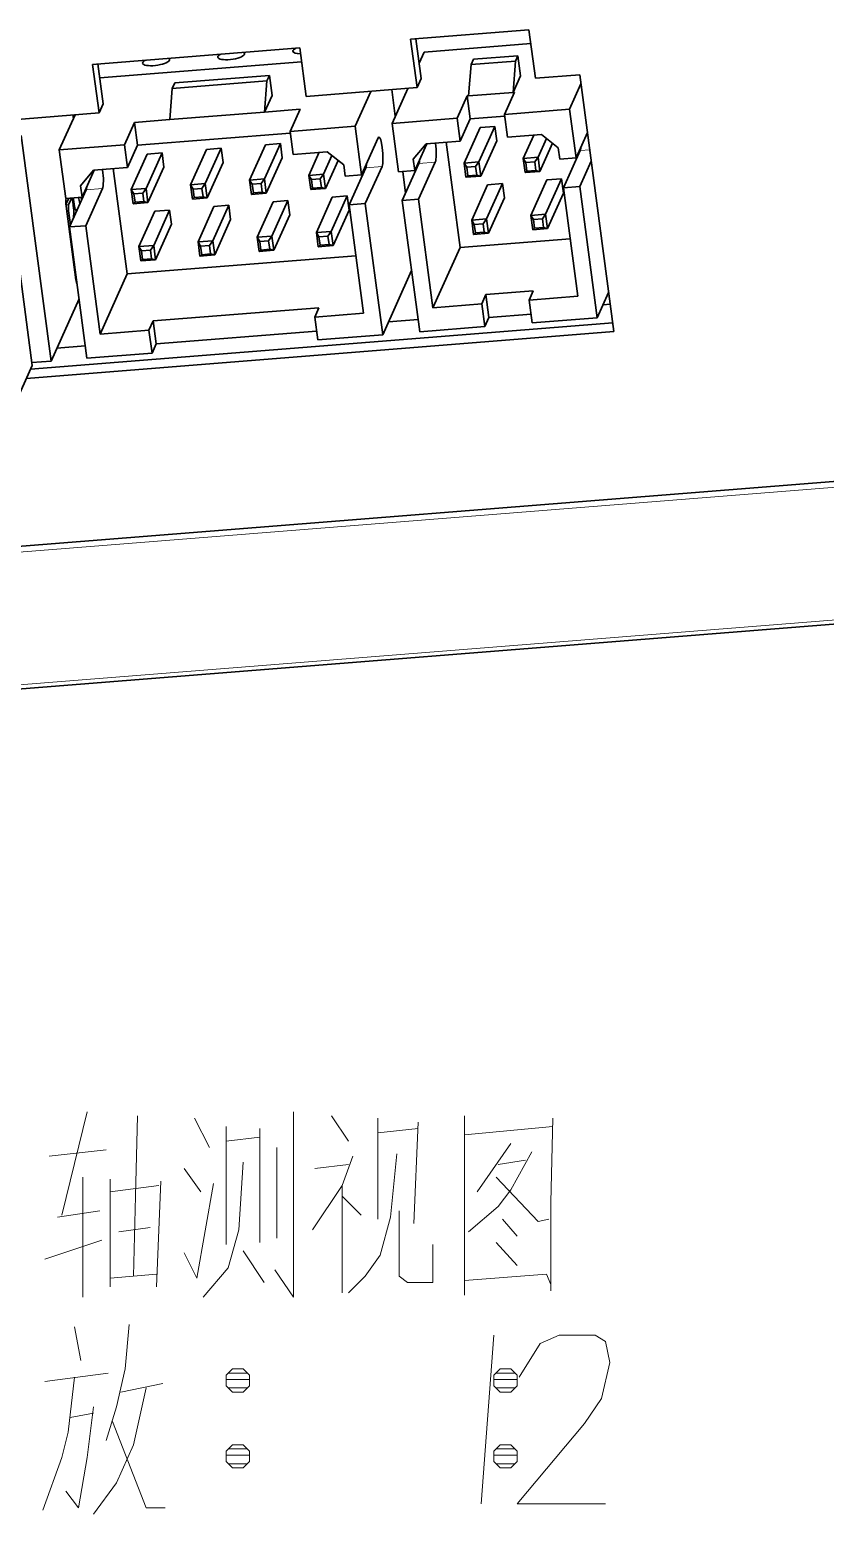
# Model space of a CAD drawing. Extents: x 0 to 297, y 0 to 210.
# Drawn here: x 222.83 to 236.04, y 56.7 to 81.36 of the extents above; entities that cross this region are included whole.
import ezdxf

# ---------------------------------------------------------------- set-up
doc = ezdxf.new("R2010")
doc.units = 0

msp = doc.modelspace()

# ---------------------------------------------------------------- linework, layer by layer
at = {"color": 7, "lineweight": 35, "ltscale": 0.049272}
msp.add_line((231.114, 81.359), (229.15, 81.202), dxfattribs=at)
at = {"color": 7, "lineweight": 35, "ltscale": 0.020328}
for p, q in [((229.15, 81.202), (229.257, 80.396)), ((231.221, 80.553), (231.114, 81.359)), ((227.415, 80.25), (227.308, 81.056)), ((223.87, 80.782), (223.977, 79.976)), ((231.896, 79.231), (231.789, 80.037)), ((228.335, 78.948), (228.228, 79.754)), ((228.842, 79.802), (228.949, 78.996)), ((223.316, 79.363), (223.423, 78.557))]:
    msp.add_line(p, q, dxfattribs=at)
at = {"color": 7, "lineweight": 35, "ltscale": 0.016627}
for p, q in [((229.326, 80.55), (229.238, 81.209)), ((224.046, 80.13), (223.958, 80.789))]:
    msp.add_line(p, q, dxfattribs=at)
at = {"color": 7, "lineweight": 35, "ltscale": 0.044385}
msp.add_line((231.145, 81.128), (229.375, 80.987), dxfattribs=at)
at = {"color": 7, "lineweight": 35, "ltscale": 0.086226}
msp.add_line((227.308, 81.056), (223.87, 80.782), dxfattribs=at)
at = {"color": 7, "lineweight": 35, "ltscale": 0.005047}
msp.add_line((229.375, 80.987), (229.292, 80.803), dxfattribs=at)
at = {"color": 7, "lineweight": 35, "ltscale": 0.018477}
for p, q in [((230.194, 80.868), (230.931, 80.927)), ((230.89, 80.837), (230.153, 80.778)), ((231.958, 80.611), (231.221, 80.553)), ((230.85, 80.318), (230.113, 80.26))]:
    msp.add_line(p, q, dxfattribs=at)
at = {"color": 7, "lineweight": 35, "ltscale": 0.002478}
for p, q in [((230.89, 80.837), (230.931, 80.927)), ((230.194, 80.868), (230.153, 80.778)), ((225.233, 80.474), (225.192, 80.383)), ((226.764, 80.508), (226.805, 80.599))]:
    msp.add_line(p, q, dxfattribs=at)
at = {"color": 7, "lineweight": 35, "ltscale": 0.00837}
for p, q in [((230.975, 80.595), (230.931, 80.927)), ((226.849, 80.267), (226.805, 80.599))]:
    msp.add_line(p, q, dxfattribs=at)
at = {"color": 7, "lineweight": 35, "ltscale": 0.084002}
msp.add_line((227.338, 80.825), (223.989, 80.558), dxfattribs=at)
at = {"color": 7, "lineweight": 35, "ltscale": 0.012998}
for p, q in [((230.153, 80.778), (230.113, 80.26)), ((230.89, 80.837), (230.85, 80.318)), ((225.192, 80.383), (225.153, 79.865)), ((226.724, 79.99), (226.764, 80.508))]:
    msp.add_line(p, q, dxfattribs=at)
at = {"color": 7, "lineweight": 35, "ltscale": 0.039418}
for p, q in [((225.192, 80.383), (226.764, 80.508)), ((225.233, 80.474), (226.805, 80.599))]:
    msp.add_line(p, q, dxfattribs=at)
at = {"color": 7, "lineweight": 35, "ltscale": 0.046193}
msp.add_line((229.257, 80.396), (227.415, 80.25), dxfattribs=at)
at = {"color": 7, "lineweight": 35, "ltscale": 0.015948}
for p, q in [((229.104, 80.384), (228.842, 79.802)), ((228.49, 80.335), (228.228, 79.754)), ((223.316, 79.363), (223.578, 79.945))]:
    msp.add_line(p, q, dxfattribs=at)
at = {"color": 7, "lineweight": 35, "ltscale": 0.004217}
for p, q in [((229.326, 80.55), (229.257, 80.396)), ((224.046, 80.13), (223.977, 79.976)), ((230.332, 76.806), (230.401, 76.96)), ((231.187, 77.023), (231.118, 76.869)), ((227.626, 76.74), (227.557, 76.586)), ((224.875, 76.521), (224.806, 76.367)), ((230.451, 76.581), (230.382, 76.427)), ((224.926, 76.141), (224.857, 75.988))]:
    msp.add_line(p, q, dxfattribs=at)
at = {"color": 7, "lineweight": 35, "ltscale": 0.007591}
for p, q in [((230.975, 80.595), (230.85, 80.318)), ((226.849, 80.267), (226.724, 79.99))]:
    msp.add_line(p, q, dxfattribs=at)
at = {"color": 7, "lineweight": 35, "ltscale": 0.011532}
for p, q in [((231.978, 80.458), (231.789, 80.037)), ((231.896, 79.231), (232.085, 79.652)), ((232.148, 79.177), (231.959, 78.757)), ((232.249, 76.576), (232.438, 76.996))]:
    msp.add_line(p, q, dxfattribs=at)
at = {"color": 7, "lineweight": 35, "ltscale": 0.107618}
msp.add_line((232.524, 76.344), (231.958, 80.611), dxfattribs=at)
at = {"color": 7, "lineweight": 35, "ltscale": 0.011116}
msp.add_line((228.896, 79.922), (228.838, 80.363), dxfattribs=at)
at = {"color": 7, "lineweight": 35, "ltscale": 0.010121}
for p, q in [((229.923, 79.888), (230.089, 80.258)), ((230.875, 80.32), (230.709, 79.951)), ((227.314, 80.037), (227.148, 79.668)), ((224.397, 79.449), (224.563, 79.818)), ((230.139, 79.878), (229.973, 79.509)), ((224.614, 79.439), (224.447, 79.069))]:
    msp.add_line(p, q, dxfattribs=at)
at = {"color": 7, "lineweight": 35, "ltscale": 0.000616104}
for p, q in [((230.113, 80.26), (230.089, 80.258)), ((230.875, 80.32), (230.85, 80.318))]:
    msp.add_line(p, q, dxfattribs=at)
at = {"color": 7, "lineweight": 35, "ltscale": 0.009566}
for p, q in [((230.089, 80.258), (230.139, 79.878)), ((229.973, 79.509), (229.923, 79.888)), ((230.709, 79.951), (230.759, 79.572)), ((224.563, 79.818), (224.614, 79.439)), ((227.148, 79.668), (227.198, 79.288)), ((224.447, 79.069), (224.397, 79.449)), ((230.401, 76.96), (230.451, 76.581)), ((230.382, 76.427), (230.332, 76.806)), ((231.118, 76.869), (231.168, 76.49)), ((224.875, 76.521), (224.926, 76.141)), ((227.557, 76.586), (227.607, 76.206)), ((224.857, 75.988), (224.806, 76.367))]:
    msp.add_line(p, q, dxfattribs=at)
at = {"color": 7, "lineweight": 35, "ltscale": 0.073751}
msp.add_line((223.977, 79.976), (221.036, 79.742), dxfattribs=at)
at = {"color": 7, "lineweight": 35, "ltscale": 0.001475}
msp.add_line((223.551, 79.883), (223.543, 79.942), dxfattribs=at)
at = {"color": 7, "lineweight": 35, "ltscale": 0.039417}
msp.add_line((226.724, 79.99), (225.153, 79.865), dxfattribs=at)
at = {"color": 7, "lineweight": 35, "ltscale": 0.014782}
for p, q in [((227.314, 80.037), (226.724, 79.99)), ((225.153, 79.865), (224.563, 79.818))]:
    msp.add_line(p, q, dxfattribs=at)
at = {"color": 7, "lineweight": 35, "ltscale": 0.0271}
for p, q in [((228.842, 79.802), (229.923, 79.888)), ((230.709, 79.951), (231.789, 80.037)), ((227.148, 79.668), (228.228, 79.754)), ((223.316, 79.363), (224.397, 79.449)), ((232.249, 76.576), (231.168, 76.49)), ((228.688, 76.292), (227.607, 76.206)), ((230.382, 76.427), (229.302, 76.341)), ((224.857, 75.988), (223.776, 75.902))]:
    msp.add_line(p, q, dxfattribs=at)
at = {"color": 7, "lineweight": 35, "ltscale": 0.01437}
msp.add_line((230.139, 79.878), (230.712, 79.924), dxfattribs=at)
at = {"color": 7, "lineweight": 35, "ltscale": 0.102484}
msp.add_line((222.867, 75.781), (222.328, 79.845), dxfattribs=at)
at = {"color": 7, "lineweight": 35, "ltscale": 0.063642}
msp.add_line((224.614, 79.439), (227.151, 79.641), dxfattribs=at)
at = {"color": 7, "lineweight": 35, "ltscale": 0.016138}
for p, q in [((230.038, 79.144), (230.303, 79.733)), ((230.548, 79.752), (230.283, 79.164)), ((226.005, 79.391), (225.74, 78.802)), ((226.477, 78.861), (226.742, 79.449)), ((226.987, 79.469), (226.722, 78.88)), ((230.58, 79.515), (230.315, 78.927)), ((224.512, 78.704), (224.777, 79.293)), ((225.023, 79.313), (224.758, 78.724)), ((225.494, 78.783), (225.759, 79.371)), ((226.036, 79.154), (225.772, 78.565)), ((227.019, 79.232), (226.754, 78.643)), ((225.054, 79.076), (224.789, 78.487)), ((230.164, 78.196), (230.429, 78.784)), ((230.674, 78.804), (230.409, 78.215)), ((231.146, 78.274), (231.411, 78.863)), ((231.656, 78.882), (231.392, 78.294)), ((225.62, 77.834), (225.885, 78.423)), ((226.131, 78.443), (225.866, 77.854)), ((226.603, 77.912), (226.868, 78.501)), ((227.113, 78.521), (226.848, 77.932)), ((227.585, 77.991), (227.85, 78.579)), ((228.095, 78.599), (227.831, 78.01)), ((230.706, 78.567), (230.441, 77.978)), ((231.688, 78.645), (231.423, 78.056)), ((224.638, 77.756), (224.903, 78.345)), ((225.148, 78.364), (224.884, 77.776)), ((226.162, 78.205), (225.897, 77.617)), ((227.145, 78.284), (226.88, 77.695)), ((228.127, 78.362), (227.862, 77.773)), ((225.18, 78.127), (224.915, 77.539))]:
    msp.add_line(p, q, dxfattribs=at)
at = {"color": 7, "lineweight": 35, "ltscale": 0.006159}
for p, q in [((230.303, 79.733), (230.548, 79.752)), ((225.759, 79.371), (226.005, 79.391)), ((226.742, 79.449), (226.987, 79.469)), ((224.777, 79.293), (225.023, 79.313)), ((230.038, 79.144), (230.283, 79.164)), ((231.02, 79.222), (231.266, 79.242)), ((227.459, 78.939), (227.705, 78.958)), ((230.315, 78.927), (230.069, 78.907)), ((231.297, 79.005), (231.052, 78.985)), ((224.512, 78.704), (224.758, 78.724)), ((225.494, 78.783), (225.74, 78.802)), ((226.477, 78.861), (226.722, 78.88)), ((227.736, 78.721), (227.491, 78.702)), ((230.429, 78.784), (230.674, 78.804)), ((231.411, 78.863), (231.656, 78.882)), ((224.789, 78.487), (224.544, 78.467)), ((225.772, 78.565), (225.526, 78.546)), ((225.885, 78.423), (226.131, 78.443)), ((226.754, 78.643), (226.508, 78.624)), ((226.868, 78.501), (227.113, 78.521)), ((227.85, 78.579), (228.095, 78.599)), ((224.903, 78.345), (225.148, 78.364)), ((230.164, 78.196), (230.409, 78.215)), ((231.146, 78.274), (231.392, 78.294)), ((226.603, 77.912), (226.848, 77.932)), ((227.585, 77.991), (227.831, 78.01)), ((230.441, 77.978), (230.195, 77.959)), ((231.423, 78.056), (231.177, 78.037)), ((224.638, 77.756), (224.884, 77.776)), ((225.62, 77.834), (225.866, 77.854)), ((226.88, 77.695), (226.634, 77.675)), ((227.862, 77.773), (227.616, 77.754)), ((224.915, 77.539), (224.669, 77.519)), ((225.897, 77.617), (225.652, 77.597))]:
    msp.add_line(p, q, dxfattribs=at)
at = {"color": 7, "lineweight": 35, "ltscale": 0.005979}
for p, q in [((230.548, 79.752), (230.58, 79.515)), ((226.005, 79.391), (226.036, 79.154)), ((226.987, 79.469), (227.019, 79.232)), ((225.023, 79.313), (225.054, 79.076)), ((230.069, 78.907), (230.038, 79.144)), ((230.283, 79.164), (230.315, 78.927)), ((231.052, 78.985), (231.02, 79.222)), ((231.266, 79.242), (231.297, 79.005)), ((227.491, 78.702), (227.459, 78.939)), ((227.705, 78.958), (227.736, 78.721)), ((224.544, 78.467), (224.512, 78.704)), ((224.758, 78.724), (224.789, 78.487)), ((225.526, 78.546), (225.494, 78.783)), ((225.74, 78.802), (225.772, 78.565)), ((226.508, 78.624), (226.477, 78.861)), ((226.722, 78.88), (226.754, 78.643)), ((230.674, 78.804), (230.706, 78.567)), ((231.656, 78.882), (231.688, 78.645)), ((226.131, 78.443), (226.162, 78.205)), ((227.113, 78.521), (227.145, 78.284)), ((228.095, 78.599), (228.127, 78.362)), ((225.148, 78.364), (225.18, 78.127)), ((230.195, 77.959), (230.164, 78.196)), ((230.409, 78.215), (230.441, 77.978)), ((231.177, 78.037), (231.146, 78.274)), ((231.392, 78.294), (231.423, 78.056)), ((226.634, 77.675), (226.603, 77.912)), ((226.848, 77.932), (226.88, 77.695)), ((227.616, 77.754), (227.585, 77.991)), ((227.831, 78.01), (227.862, 77.773)), ((224.669, 77.519), (224.638, 77.756)), ((224.884, 77.776), (224.915, 77.539)), ((225.652, 77.597), (225.62, 77.834)), ((225.866, 77.854), (225.897, 77.617))]:
    msp.add_line(p, q, dxfattribs=at)
at = {"color": 7, "lineweight": 35, "ltscale": 0.094465}
msp.add_line((222.683, 79.6), (223.18, 75.854), dxfattribs=at)
at = {"color": 7, "lineweight": 35, "ltscale": 0.016868}
for p, q in [((228.335, 78.948), (228.612, 79.563)), ((229.559, 79.159), (229.282, 78.544)), ((231.689, 78.735), (231.966, 79.351)), ((228.405, 79.067), (228.128, 78.452)), ((228.675, 79.089), (228.398, 78.473)), ((229.012, 78.522), (229.289, 79.138)), ((223.486, 78.083), (223.763, 78.698)), ((224.033, 78.719), (223.757, 78.104))]:
    msp.add_line(p, q, dxfattribs=at)
at = {"color": 7, "lineweight": 35, "ltscale": 0.008355}
for p, q in [((229.408, 79.464), (229.194, 79.208)), ((223.668, 78.768), (223.883, 79.025))]:
    msp.add_line(p, q, dxfattribs=at)
at = {"color": 7, "lineweight": 35, "ltscale": 0.012261}
for p, q in [((229.219, 79.018), (229.421, 79.465)), ((223.694, 78.578), (223.895, 79.026))]:
    msp.add_line(p, q, dxfattribs=at)
at = {"color": 7, "lineweight": 35, "ltscale": 0.014165}
msp.add_line((229.408, 79.464), (229.973, 79.509), dxfattribs=at)
at = {"color": 7, "lineweight": 35, "ltscale": 0.044099}
msp.add_line((229.739, 79.49), (229.971, 77.742), dxfattribs=at)
at = {"color": 7, "lineweight": 35, "ltscale": 0.014166}
for p, q in [((230.759, 79.572), (231.324, 79.617)), ((227.198, 79.288), (227.763, 79.333)), ((223.883, 79.025), (224.447, 79.069))]:
    msp.add_line(p, q, dxfattribs=at)
at = {"color": 7, "lineweight": 35, "ltscale": 0.010525}
for p, q in [((231.02, 79.222), (231.193, 79.606)), ((227.459, 78.939), (227.632, 79.323))]:
    msp.add_line(p, q, dxfattribs=at)
at = {"color": 7, "lineweight": 35, "ltscale": 0.008516}
for p, q in [((231.405, 79.552), (231.266, 79.242)), ((227.844, 79.269), (227.705, 78.958))]:
    msp.add_line(p, q, dxfattribs=at)
at = {"color": 7, "lineweight": 35, "ltscale": 0.012817}
msp.add_line((231.508, 79.472), (231.297, 79.005), dxfattribs=at)
at = {"color": 7, "lineweight": 35, "ltscale": 0.008806}
for p, q in [((231.324, 79.617), (231.601, 79.399)), ((228.04, 79.116), (227.763, 79.333))]:
    msp.add_line(p, q, dxfattribs=at)
at = {"color": 7, "lineweight": 35, "ltscale": 0.004783}
for p, q in [((231.601, 79.399), (231.626, 79.209)), ((229.219, 79.018), (229.194, 79.208)), ((228.04, 79.116), (228.065, 78.926)), ((223.694, 78.578), (223.668, 78.768))]:
    msp.add_line(p, q, dxfattribs=at)
at = {"color": 7, "lineweight": 35, "ltscale": 0.012818}
msp.add_line((227.947, 79.189), (227.736, 78.721), dxfattribs=at)
at = {"color": 7, "lineweight": 13, "ltscale": 0.006775}
for p, q in [((229.559, 79.159), (229.289, 79.138)), ((228.405, 79.067), (228.675, 79.089)), ((224.033, 78.719), (223.763, 78.698))]:
    msp.add_line(p, q, dxfattribs=at)
at = {"color": 7, "lineweight": 35, "ltscale": 0.002063}
for p, q in [((230.081, 79.074), (230.038, 79.144)), ((227.628, 77.92), (227.585, 77.991))]:
    msp.add_line(p, q, dxfattribs=at)
at = {"color": 7, "lineweight": 35, "ltscale": 0.002383}
for p, q in [((230.283, 79.164), (230.229, 79.086)), ((231.266, 79.242), (231.211, 79.164)), ((227.705, 78.958), (227.65, 78.881)), ((224.758, 78.724), (224.703, 78.646)), ((225.74, 78.802), (225.685, 78.724)), ((226.722, 78.88), (226.668, 78.802)), ((230.409, 78.215), (230.354, 78.137)), ((231.392, 78.294), (231.337, 78.216)), ((226.848, 77.932), (226.793, 77.854)), ((227.831, 78.01), (227.776, 77.932)), ((224.884, 77.776), (224.829, 77.698)), ((225.866, 77.854), (225.811, 77.776))]:
    msp.add_line(p, q, dxfattribs=at)
at = {"color": 7, "lineweight": 35, "ltscale": 0.002062}
for p, q in [((231.064, 79.152), (231.02, 79.222)), ((227.503, 78.869), (227.459, 78.939)), ((224.556, 78.634), (224.512, 78.704)), ((225.538, 78.712), (225.494, 78.783)), ((226.52, 78.791), (226.477, 78.861)), ((230.207, 78.126), (230.164, 78.196)), ((231.189, 78.204), (231.146, 78.274)), ((226.646, 77.842), (226.603, 77.912)), ((224.681, 77.686), (224.638, 77.756)), ((225.664, 77.764), (225.62, 77.834))]:
    msp.add_line(p, q, dxfattribs=at)
at = {"color": 7, "lineweight": 35, "ltscale": 0.003695}
for p, q in [((231.211, 79.164), (231.064, 79.152)), ((230.229, 79.086), (230.081, 79.074)), ((230.247, 78.943), (230.1, 78.932)), ((231.23, 79.022), (231.082, 79.01)), ((225.685, 78.724), (225.538, 78.712)), ((226.668, 78.802), (226.52, 78.791)), ((226.686, 78.66), (226.539, 78.648)), ((227.65, 78.881), (227.503, 78.869)), ((227.669, 78.738), (227.521, 78.727)), ((224.703, 78.646), (224.556, 78.634)), ((224.722, 78.504), (224.574, 78.492)), ((225.704, 78.582), (225.557, 78.57)), ((231.337, 78.216), (231.189, 78.204)), ((227.776, 77.932), (227.628, 77.92)), ((230.354, 78.137), (230.207, 78.126)), ((230.373, 77.995), (230.226, 77.983)), ((231.356, 78.073), (231.208, 78.062)), ((224.829, 77.698), (224.681, 77.686)), ((225.811, 77.776), (225.664, 77.764)), ((226.793, 77.854), (226.646, 77.842)), ((226.812, 77.712), (226.665, 77.7)), ((227.795, 77.79), (227.647, 77.778)), ((224.848, 77.555), (224.7, 77.544)), ((225.83, 77.634), (225.683, 77.622))]:
    msp.add_line(p, q, dxfattribs=at)
at = {"color": 7, "lineweight": 35, "ltscale": 0.003587}
for p, q in [((231.082, 79.01), (231.064, 79.152)), ((231.23, 79.022), (231.211, 79.164)), ((230.1, 78.932), (230.081, 79.074)), ((230.247, 78.943), (230.229, 79.086)), ((225.557, 78.57), (225.538, 78.712)), ((225.704, 78.582), (225.685, 78.724)), ((226.539, 78.648), (226.52, 78.791)), ((226.686, 78.66), (226.668, 78.802)), ((227.521, 78.727), (227.503, 78.869)), ((227.669, 78.738), (227.65, 78.881)), ((224.574, 78.492), (224.556, 78.634)), ((224.722, 78.504), (224.703, 78.646)), ((231.208, 78.062), (231.189, 78.204)), ((231.356, 78.073), (231.337, 78.216)), ((227.647, 77.778), (227.628, 77.92)), ((227.795, 77.79), (227.776, 77.932)), ((230.226, 77.983), (230.207, 78.126)), ((230.373, 77.995), (230.354, 78.137)), ((224.7, 77.544), (224.681, 77.686)), ((224.848, 77.555), (224.829, 77.698)), ((225.683, 77.622), (225.664, 77.764)), ((225.83, 77.634), (225.811, 77.776)), ((226.665, 77.7), (226.646, 77.842)), ((226.812, 77.712), (226.793, 77.854))]:
    msp.add_line(p, q, dxfattribs=at)
at = {"color": 7, "lineweight": 35, "ltscale": 0.006775}
for p, q in [((231.626, 79.209), (231.896, 79.231)), ((228.065, 78.926), (228.335, 78.948)), ((228.949, 78.996), (229.219, 79.018)), ((231.959, 78.757), (231.689, 78.735)), ((223.423, 78.557), (223.694, 78.578)), ((228.398, 78.473), (228.128, 78.452)), ((229.282, 78.544), (229.012, 78.522)), ((223.757, 78.104), (223.486, 78.083))]:
    msp.add_line(p, q, dxfattribs=at)
at = {"color": 7, "lineweight": 13, "ltscale": 0.00396}
msp.add_line((231.966, 79.351), (232.124, 79.363), dxfattribs=at)
at = {"color": 7, "lineweight": 35, "ltscale": 0.0441}
msp.add_line((224.214, 79.051), (224.446, 77.302), dxfattribs=at)
at = {"color": 7, "lineweight": 35, "ltscale": 0.009075}
msp.add_line((229.066, 78.642), (229.018, 79.002), dxfattribs=at)
at = {"color": 7, "lineweight": 35, "ltscale": 0.000987167}
for p, q in [((230.1, 78.932), (230.069, 78.907)), ((231.082, 79.01), (231.052, 78.985)), ((226.539, 78.648), (226.508, 78.624)), ((231.208, 78.062), (231.177, 78.037))]:
    msp.add_line(p, q, dxfattribs=at)
at = {"color": 7, "lineweight": 35, "ltscale": 0.001737}
for p, q in [((230.315, 78.927), (230.247, 78.943)), ((231.297, 79.005), (231.23, 79.022)), ((226.754, 78.643), (226.686, 78.66)), ((227.736, 78.721), (227.669, 78.738)), ((224.789, 78.487), (224.722, 78.504)), ((225.772, 78.565), (225.704, 78.582)), ((230.441, 77.978), (230.373, 77.995)), ((231.423, 78.056), (231.356, 78.073)), ((226.88, 77.695), (226.812, 77.712)), ((227.862, 77.773), (227.795, 77.79)), ((224.915, 77.539), (224.848, 77.555)), ((225.897, 77.617), (225.83, 77.634))]:
    msp.add_line(p, q, dxfattribs=at)
at = {"color": 7, "lineweight": 35, "ltscale": 0.000987465}
for p, q in [((227.521, 78.727), (227.491, 78.702)), ((224.574, 78.492), (224.544, 78.467)), ((225.557, 78.57), (225.526, 78.546)), ((230.226, 77.983), (230.195, 77.959)), ((224.7, 77.544), (224.669, 77.519))]:
    msp.add_line(p, q, dxfattribs=at)
at = {"color": 7, "lineweight": 35, "ltscale": 0.045439}
for p, q in [((231.689, 78.735), (231.928, 76.933)), ((228.128, 78.452), (228.367, 76.65)), ((229.521, 76.742), (229.282, 78.544)), ((223.996, 76.302), (223.757, 78.104))]:
    msp.add_line(p, q, dxfattribs=at)
at = {"color": 7, "lineweight": 35, "ltscale": 0.055005}
for p, q in [((231.959, 78.757), (232.249, 76.576)), ((228.688, 76.292), (228.398, 78.473)), ((229.302, 76.341), (229.012, 78.522)), ((223.776, 75.902), (223.486, 78.083))]:
    msp.add_line(p, q, dxfattribs=at)
at = {"color": 7, "lineweight": 35, "ltscale": 0.002593}
msp.add_line((223.427, 78.457), (223.469, 78.552), dxfattribs=at)
at = {"color": 7, "lineweight": 13, "ltscale": 0.001104}
msp.add_line((223.472, 78.452), (223.428, 78.448), dxfattribs=at)
at = {"color": 7, "lineweight": 35, "ltscale": 0.030831}
msp.add_line((223.592, 77.206), (223.43, 78.429), dxfattribs=at)
at = {"color": 7, "lineweight": 13, "ltscale": 0.001232}
msp.add_line((223.469, 78.552), (223.519, 78.556), dxfattribs=at)
at = {"color": 7, "lineweight": 35, "ltscale": 0.002853}
msp.add_line((223.519, 78.556), (223.472, 78.452), dxfattribs=at)
at = {"color": 7, "lineweight": 35, "ltscale": 0.001232}
msp.add_line((223.522, 78.56), (223.473, 78.556), dxfattribs=at)
at = {"color": 7, "lineweight": 13, "ltscale": 0.000531535}
msp.add_line((223.534, 78.537), (223.555, 78.539), dxfattribs=at)
at = {"color": 7, "lineweight": 35, "ltscale": 0.002869}
for p, q in [((223.555, 78.391), (223.539, 78.505)), ((223.555, 78.539), (223.57, 78.425))]:
    msp.add_line(p, q, dxfattribs=at)
at = {"color": 7, "lineweight": 13, "ltscale": 0.00049059}
msp.add_line((223.57, 78.425), (223.55, 78.424), dxfattribs=at)
at = {"color": 7, "lineweight": 35, "ltscale": 0.001286}
msp.add_line((223.679, 78.577), (223.686, 78.526), dxfattribs=at)
at = {"color": 7, "lineweight": 35, "ltscale": 0.000685525}
msp.add_line((223.721, 78.603), (223.717, 78.63), dxfattribs=at)
at = {"color": 7, "lineweight": 13, "ltscale": 0.000759993}
msp.add_line((223.44, 78.35), (223.471, 78.352), dxfattribs=at)
at = {"color": 7, "lineweight": 35, "ltscale": 0.005931}
msp.add_line((223.471, 78.352), (223.502, 78.117), dxfattribs=at)
at = {"color": 7, "lineweight": 35, "ltscale": 0.000272856}
msp.add_line((223.565, 78.258), (223.554, 78.257), dxfattribs=at)
at = {"color": 7, "lineweight": 13, "ltscale": 0.000702985}
msp.add_line((223.557, 78.369), (223.585, 78.372), dxfattribs=at)
at = {"color": 7, "lineweight": 35, "ltscale": 0.000987346}
msp.add_line((226.665, 77.7), (226.634, 77.675), dxfattribs=at)
at = {"color": 7, "lineweight": 35, "ltscale": 0.000987048}
for p, q in [((227.647, 77.778), (227.616, 77.754)), ((225.683, 77.622), (225.652, 77.597))]:
    msp.add_line(p, q, dxfattribs=at)
at = {"color": 7, "lineweight": 35, "ltscale": 0.027411}
for p, q in [((229.521, 76.742), (229.971, 77.742)), ((224.446, 77.302), (223.996, 76.302))]:
    msp.add_line(p, q, dxfattribs=at)
at = {"color": 7, "lineweight": 35, "ltscale": 0.045898}
msp.add_line((229.971, 77.742), (231.801, 77.887), dxfattribs=at)
at = {"color": 7, "lineweight": 35, "ltscale": 0.09517}
msp.add_line((224.446, 77.302), (228.24, 77.604), dxfattribs=at)
at = {"color": 7, "lineweight": 13, "ltscale": 0.000259836}
msp.add_line((223.579, 77.387), (223.568, 77.386), dxfattribs=at)
at = {"color": 7, "lineweight": 35, "ltscale": 0.000260216}
msp.add_line((223.586, 77.331), (223.576, 77.33), dxfattribs=at)
at = {"color": 7, "lineweight": 35, "ltscale": 0.000476878}
msp.add_line((223.595, 77.188), (223.603, 77.206), dxfattribs=at)
at = {"color": 7, "lineweight": 35, "ltscale": 0.029187}
msp.add_line((229.167, 77.357), (228.688, 76.292), dxfattribs=at)
at = {"color": 7, "lineweight": 35, "ltscale": 0.019709}
msp.add_line((231.187, 77.023), (230.401, 76.96), dxfattribs=at)
at = {"color": 7, "lineweight": 35, "ltscale": 0.020325}
for p, q in [((231.928, 76.933), (231.118, 76.869)), ((230.332, 76.806), (229.521, 76.742)), ((228.367, 76.65), (227.557, 76.586)), ((224.806, 76.367), (223.996, 76.302))]:
    msp.add_line(p, q, dxfattribs=at)
at = {"color": 7, "lineweight": 35, "ltscale": 0.028325}
msp.add_line((223.645, 76.887), (223.18, 75.854), dxfattribs=at)
at = {"color": 7, "lineweight": 35, "ltscale": 0.068981}
msp.add_line((227.626, 76.74), (224.875, 76.521), dxfattribs=at)
at = {"color": 7, "lineweight": 35, "ltscale": 0.002974}
msp.add_line((232.464, 76.8), (232.345, 76.791), dxfattribs=at)
at = {"color": 7, "lineweight": 35, "ltscale": 0.24238}
msp.add_line((232.505, 76.491), (222.84, 75.722), dxfattribs=at)
at = {"color": 7, "lineweight": 35, "ltscale": 0.01229}
msp.add_line((229.274, 76.546), (228.784, 76.507), dxfattribs=at)
at = {"color": 7, "lineweight": 35, "ltscale": 0.017484}
msp.add_line((231.149, 76.636), (230.451, 76.581), dxfattribs=at)
at = {"color": 7, "lineweight": 35, "ltscale": 0.244604}
msp.add_line((222.771, 75.568), (232.524, 76.344), dxfattribs=at)
at = {"color": 7, "lineweight": 35, "ltscale": 0.066756}
msp.add_line((227.588, 76.353), (224.926, 76.141), dxfattribs=at)
at = {"color": 7, "lineweight": 35, "ltscale": 0.011837}
msp.add_line((223.749, 76.106), (223.277, 76.069), dxfattribs=at)
at = {"color": 7, "lineweight": 35, "ltscale": 0.034791}
msp.add_line((222.296, 74.512), (222.867, 75.781), dxfattribs=at)
at = {"color": 7, "lineweight": 35, "ltscale": 0.008007}
msp.add_line((223.18, 75.854), (222.861, 75.829), dxfattribs=at)
at = {"color": 7, "lineweight": 13}
for p, q in [((253.482, 75.137), (180.789, 69.353)), ((181.079, 67.172), (253.772, 72.955))]:
    msp.add_line(p, q, dxfattribs=at)
at = {"color": 7, "lineweight": 35}
for p, q in [((249.786, 74.938), (184.46, 69.741)), ((253.793, 72.887), (181.1, 67.103))]:
    msp.add_line(p, q, dxfattribs=at)
at = {"color": 7, "lineweight": 13}
for points in [[(223.778, 63.389), (223.358, 61.674)], [(227.208, 63.389), (227.208, 61.849), (227.208, 60.309)], [(224.618, 63.319), (224.583, 61.989), (224.548, 60.659)], [(225.563, 63.284), (225.808, 62.794)], [(226.088, 61.184), (226.088, 63.144)], [(227.838, 63.319), (228.118, 62.899)], [(228.608, 63.284), (228.608, 61.604)], [(229.203, 61.534), (229.273, 63.214)], [(230.043, 63.319), (230.043, 61.849), (230.043, 60.344)], [(230.043, 63.284), (230.043, 61.884), (230.043, 60.484)], [(231.513, 63.144), (230.043, 63.004)], [(231.478, 60.519), (231.478, 61.884), (231.513, 63.284)], [(226.088, 62.899), (226.648, 62.969)], [(226.648, 63.109), (226.648, 61.219)], [(229.273, 63.109), (228.608, 63.039)], [(223.148, 62.654), (224.093, 62.759)], [(226.928, 61.289), (226.928, 62.794)], [(228.188, 62.654), (228.013, 62.164), (227.523, 61.429)], [(228.923, 62.689), (228.818, 61.639)], [(230.813, 62.864), (230.253, 62.059)], [(230.813, 62.094), (231.163, 62.724)], [(225.388, 62.444), (225.668, 62.059)], [(226.368, 62.549), (226.298, 61.429)], [(227.558, 62.444), (228.118, 62.514)], [(230.603, 62.514), (231.058, 62.584)], [(223.708, 62.304), (223.708, 60.309)], [(224.163, 60.484), (224.163, 62.269)], [(224.163, 62.059), (224.968, 62.164)], [(225.003, 62.234), (224.933, 60.484)], [(225.878, 62.199), (225.598, 60.624)], [(228.013, 62.164), (228.013, 60.379)], [(230.568, 62.304), (231.268, 61.569)], [(228.013, 61.989), (228.328, 61.674)], [(230.603, 61.814), (230.813, 62.094)], [(223.288, 61.639), (223.988, 61.744)], [(228.818, 61.639), (228.643, 61.009)], [(228.958, 60.659), (228.958, 61.744)], [(230.113, 61.394), (230.603, 61.814)], [(224.303, 61.394), (224.828, 61.464)], [(226.123, 60.799), (226.298, 61.429)], [(230.673, 61.604), (230.918, 61.324)], [(231.268, 61.569), (231.443, 61.604)], [(224.023, 61.254), (223.078, 60.939)], [(229.518, 61.184), (229.518, 60.554)], [(230.568, 61.219), (230.918, 60.834)], [(225.598, 60.624), (225.388, 61.044)], [(226.718, 60.554), (226.368, 61.079)], [(228.398, 60.659), (228.643, 61.009)], [(224.163, 60.624), (224.933, 60.694)], [(225.703, 60.309), (226.123, 60.799)], [(227.208, 60.309), (226.893, 60.764)], [(228.118, 60.379), (228.398, 60.659)], [(229.098, 60.554), (228.958, 60.659)], [(230.043, 60.589), (231.408, 60.694)], [(231.478, 60.414), (231.478, 60.519), (231.408, 60.694)], [(229.518, 60.554), (229.098, 60.554)], [(223.568, 59.819), (223.673, 59.259)], [(224.478, 59.854), (224.408, 59.119)], [(230.533, 59.679), (230.428, 58.279), (230.323, 56.879)], [(232.388, 56.879), (230.918, 56.879), (232.038, 58.209), (232.318, 58.629), (232.458, 59.224), (232.388, 59.574), (232.213, 59.679), (231.618, 59.679), (231.303, 59.539), (230.953, 58.979)], [(223.568, 58.979), (223.463, 58.069), (223.358, 57.649), (223.043, 56.774)], [(223.078, 58.909), (224.128, 59.049)], [(224.408, 59.119), (224.268, 58.489)], [(226.088, 58.944), (226.473, 58.944)], [(226.123, 59.049), (226.438, 59.049)], [(230.533, 58.944), (230.918, 58.944)], [(230.568, 59.049), (230.883, 59.049)], [(224.338, 58.734), (225.038, 58.874)], [(224.758, 58.804), (224.548, 57.859)], [(226.123, 58.804), (226.438, 58.804)], [(230.568, 58.804), (230.883, 58.804)], [(223.883, 58.489), (223.778, 57.649), (223.638, 56.809), (223.428, 57.089)], [(224.268, 58.489), (224.093, 57.929)], [(223.498, 58.314), (223.883, 58.384)], [(224.198, 58.244), (224.758, 56.809)], [(224.548, 57.859), (224.268, 57.229)], [(226.123, 57.789), (226.438, 57.789)], [(230.568, 57.789), (230.883, 57.789)], [(226.088, 57.684), (226.473, 57.684)], [(226.123, 57.544), (226.438, 57.544)], [(230.533, 57.684), (230.918, 57.684)], [(230.568, 57.544), (230.883, 57.544)], [(224.268, 57.229), (223.883, 56.704)], [(224.758, 56.809), (225.073, 56.809)]]:
    msp.add_lwpolyline(points, dxfattribs=at)
for points in [[(226.193, 58.734), (226.368, 58.734), (226.473, 58.839), (226.473, 59.014), (226.368, 59.119), (226.193, 59.119), (226.088, 59.014), (226.088, 58.839)], [(230.638, 58.734), (230.813, 58.734), (230.918, 58.839), (230.918, 59.014), (230.813, 59.119), (230.638, 59.119), (230.533, 59.014), (230.533, 58.839)], [(226.193, 57.474), (226.368, 57.474), (226.473, 57.579), (226.473, 57.754), (226.368, 57.859), (226.193, 57.859), (226.088, 57.754), (226.088, 57.579)], [(230.638, 57.474), (230.813, 57.474), (230.918, 57.579), (230.918, 57.754), (230.813, 57.859), (230.638, 57.859), (230.533, 57.754), (230.533, 57.579)]]:
    msp.add_lwpolyline(points, close=True, dxfattribs=at)
at = {"color": 7, "lineweight": 35}
for centre, radius, start, end in [((225.969, 80.904), 0.022, 154.2627, 186.4234), ((228.196, 79.14), 0.222, 340.8828, 357.5411), ((223.475, 78.551), 0.00545, 108.0333, 166.206)]:
    msp.add_arc(centre, radius, start, end, dxfattribs=at)
for centre, major_axis, ratio, start_param, end_param in [((224.923, 80.832), (0.223, 0.03), 0.291392, 0.000035, 0.363238), ((226.17, 80.931), (0.223, 0.03), 0.291392, 3.141627, 6.104509), ((226.17, 80.931), (0.223, 0.03), 0.291392, 2.423533, 2.962917), ((226.17, 80.931), (0.223, 0.03), 0.291392, 0.000035, 0.363238), ((226.17, 80.931), (0.223, 0.03), 0.291392, 6.104509, 6.28322), ((227.418, 81.03), (0.223, 0.03), 0.291392, 2.423533, 3.141627), ((227.418, 81.03), (0.223, 0.03), 0.291392, 3.141627, 4.2202), ((224.923, 80.832), (0.223, 0.03), 0.291392, 2.423533, 3.141627), ((224.923, 80.832), (0.223, 0.03), 0.291392, 3.141627, 6.104509), ((224.923, 80.832), (0.223, 0.03), 0.291392, 6.104509, 6.28322), ((228.644, 79.326), (-0.02, 0.249), 0.170014, 6.28315, 6.58337), ((228.644, 79.326), (-0.02, 0.249), 0.170014, 5.012574, 6.28315), ((228.644, 79.326), (-0.02, 0.249), 0.170014, 3.441778, 5.012574), ((229.528, 79.396), (-0.02, 0.249), 0.170014, 3.441778, 5.012574), ((231.934, 79.588), (0.02, -0.249), 0.170014, 0.300185, 0.783809), ((229.257, 79.375), (0.02, -0.249), 0.170014, 0.300185, 0.783809), ((224.002, 78.956), (-0.02, 0.249), 0.170014, 3.441778, 5.012574), ((223.732, 78.935), (0.02, -0.249), 0.170014, 0.300185, 0.783809), ((223.445, 78.461), (-0.008, 0.105), 0.170014, 0.398063, 1.870981), ((223.482, 78.377), (0.0063, -0.0788), 0.170014, 3.441778, 5.012574), ((223.517, 78.559), (-0.0063, 0.0788), 0.170014, 1.511286, 1.57486), ((223.529, 78.481), (0.0063, -0.0788), 0.170014, 3.141557, 3.441778), ((223.529, 78.481), (0.0063, -0.0788), 0.170014, 1.870981, 3.141557), ((223.566, 78.563), (-0.0063, 0.0788), 0.170014, 1.511286, 1.870981), ((223.581, 78.45), (-0.0063, 0.0788), 0.170014, 1.870981, 2.990001), ((223.616, 78.189), (-0.038, 0.474), 0.170014, 5.330195, 5.643723), ((223.597, 78.146), (-0.018, 0.228), 0.170014, 0.751962, 1.160528), ((223.544, 78.367), (-0.0063, 0.0788), 0.170014, 3.893555, 5.012574), ((223.548, 78.142), (0.018, -0.228), 0.170014, 2.149846, 2.464793), ((223.597, 78.146), (-0.018, 0.228), 0.170014, 5.724374, 6.131593), ((223.607, 77.239), (-0.008, 0.105), 0.170014, 1.870981, 2.990734)]:
    msp.add_ellipse(centre, major_axis=major_axis, ratio=ratio, start_param=start_param, end_param=end_param, dxfattribs=at)

doc.saveas('drawing.dxf')
